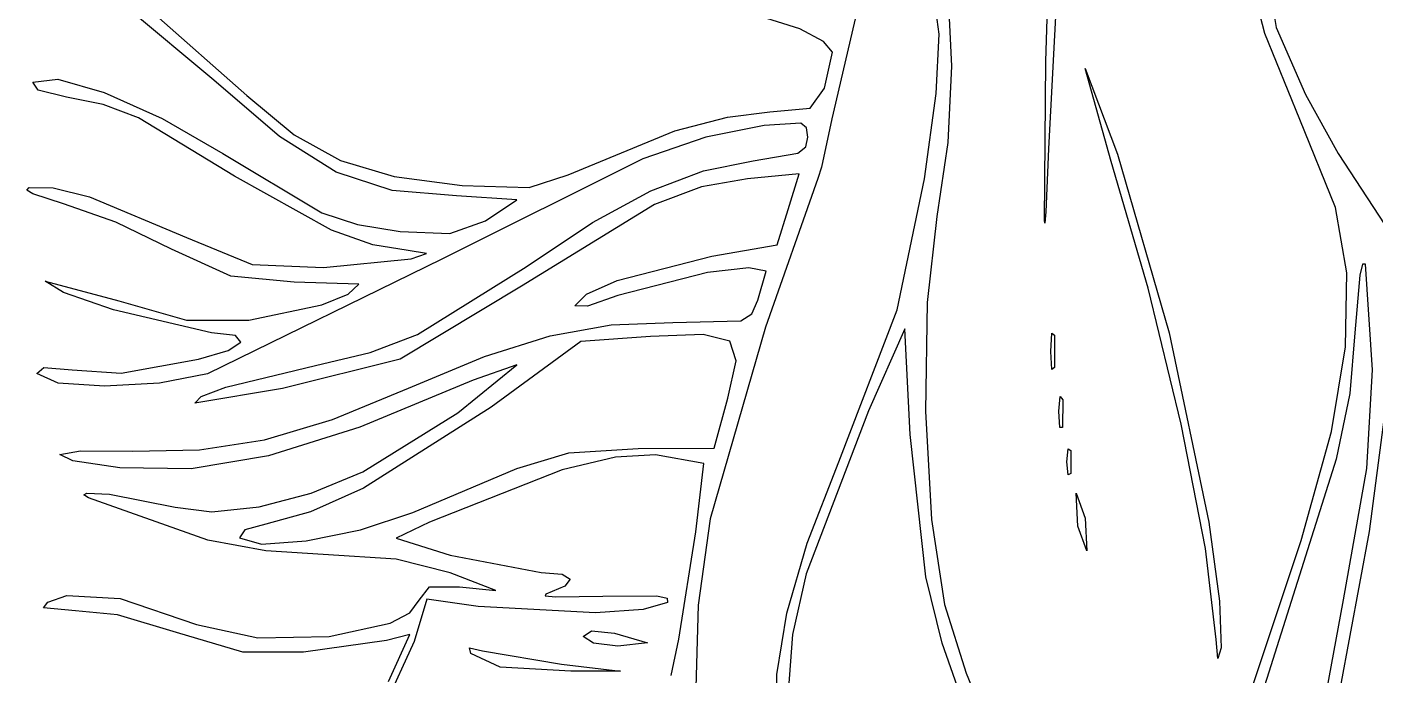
# Model space of a CAD drawing. Extents: x -2 to 143, y -75 to 57.
# Drawn here: x -1.42 to 30.67, y -54.31 to -38.89 of the extents above; entities that cross this region are included whole.
import ezdxf

# ---------------------------------------------------------------- set-up
doc = ezdxf.new("R2010")
doc.units = 0

msp = doc.modelspace()

# ---------------------------------------------------------------- linework, layer by layer
at = {"layer": 'Layer 1'}
for p, q in [((22.833074, -39.709685), (22.989183, -34.549315)), ((27.937795, -36.731938), (28.316363, -38.90948)), ((28.043908, -39.047395), (27.61774, -37.41021)), ((20.291643, -39.065603), (20.123511, -37.79501)), ((20.499603, -38.08902), (20.585915, -39.824044)), ((23.088733, -38.067205), (22.895044, -41.790155)), ((3.034116, -40.158487), (0.977752, -38.450663)), ((16.976171, -38.93564), (15.383624, -38.437527)), ((1.587166, -38.559972), (3.817806, -40.525172)), ((18.323582, -38.566906), (17.737332, -41.0783)), ((17.539259, -39.238762), (16.976171, -38.93564)), ((20.225663, -40.478572), (20.291643, -39.065603)), ((28.8736, -41.09711), (28.043908, -39.047395)), ((28.316363, -38.90948), (29.010752, -40.50069)), ((17.758374, -39.494057), (17.539259, -39.238762)), ((17.565376, -40.352443), (17.758374, -39.494057)), ((22.798933, -43.493896), (22.833074, -39.709685)), ((20.585915, -39.824044), (20.499902, -41.6456)), ((24.384237, -42.09235), (23.769177, -39.88339)), ((23.769177, -39.88339), (24.53999, -41.922047)), ((-1.274443, -40.208076), (-0.679834, -40.134966)), ((-1.152172, -40.39957), (-1.274443, -40.208076)), ((-0.47197, -40.561436), (-1.152172, -40.39957)), ((-0.679834, -40.134966), (0.420995, -40.449585)), ((4.591149, -41.501207), (3.034116, -40.158487)), ((17.226821, -40.824822), (17.565376, -40.352443)), ((0.399106, -40.741087), (-0.47197, -40.561436)), ((1.235215, -41.057927), (0.399106, -40.741087)), ((0.420995, -40.449585), (1.803503, -41.067604)), ((3.817806, -40.525172), (4.94022, -41.456612)), ((19.943458, -42.50379), (20.225663, -40.478572)), ((29.010752, -40.50069), (29.786286, -41.89963)), ((3.52059, -42.441256), (1.235215, -41.057927)), ((14.000198, -41.363143), (15.255491, -41.035661)), ((15.255491, -41.035661), (16.264476, -40.914192)), ((16.264476, -40.914192), (17.226821, -40.824822)), ((1.803503, -41.067604), (3.243147, -41.904696)), ((11.460146, -42.414582), (14.000198, -41.363143)), ((16.125761, -41.236654), (14.738951, -41.511908)), ((16.998756, -41.183246), (16.125761, -41.236654)), ((17.134945, -41.29286), (16.998756, -41.183246)), ((17.164711, -41.518823), (17.134945, -41.29286)), ((17.737332, -41.0783), (17.496503, -42.22803)), ((29.727925, -43.191345), (28.8736, -41.09711)), ((5.940449, -42.344474), (4.591149, -41.501207)), ((4.94022, -41.456612), (6.046617, -42.072407)), ((14.738951, -41.511908), (13.239617, -42.033302)), ((17.118492, -41.744748), (17.164711, -41.518823)), ((20.499902, -41.6456), (20.241564, -43.40004)), ((3.243147, -41.904696), (5.60067, -43.310953)), ((15.868111, -42.079687), (16.933411, -41.893451)), ((16.933411, -41.893451), (17.118492, -41.744748)), ((22.895044, -41.790155), (22.829666, -43.293053)), ((24.53999, -41.922047), (25.767147, -46.17013)), ((29.786286, -41.89963), (31.167397, -44.012095)), ((7.278952, -42.78218), (5.940449, -42.344474)), ((6.046617, -42.072407), (7.319336, -42.448584)), ((13.239617, -42.033302), (8.457301, -44.413594)), ((13.431034, -42.792371), (14.68622, -42.313477)), ((14.68622, -42.313477), (15.868111, -42.079687)), ((17.496503, -42.22803), (17.407753, -42.501776)), ((25.268279, -45.108732), (24.384237, -42.09235)), ((5.827364, -43.728101), (3.52059, -42.441256)), ((7.319336, -42.448584), (8.940716, -42.661172)), ((8.940716, -42.661172), (10.538448, -42.711782)), ((10.538448, -42.711782), (11.460146, -42.414582)), ((15.728951, -42.503418), (14.635991, -42.694366)), ((16.964791, -42.38724), (15.728951, -42.503418)), ((17.407753, -42.501776), (16.157479, -46.033141)), ((16.700465, -43.232136), (16.964791, -42.38724)), ((19.295128, -45.618885), (19.943458, -42.50379)), ((-1.416445, -42.773584), (-1.36782, -42.7153)), ((-1.277889, -42.86575), (-1.416445, -42.773584)), ((-1.36782, -42.7153), (-0.789854, -42.72295)), ((-0.546973, -43.1011), (-1.277889, -42.86575)), ((-0.789854, -42.72295), (0.069614, -42.936485)), ((0.069614, -42.936485), (2.37698, -43.90018)), ((8.803596, -42.908217), (7.278952, -42.78218)), ((10.238336, -43.002307), (8.803596, -42.908217)), ((12.043626, -43.543806), (13.431034, -42.792371)), ((14.635991, -42.694366), (13.515435, -43.117555)), ((0.698532, -43.538713), (-0.546973, -43.1011)), ((5.60067, -43.310953), (6.45005, -43.589516)), ((9.496227, -43.506253), (10.238336, -43.002307)), ((13.515435, -43.117555), (10.353941, -45.058878)), ((16.436138, -44.077033), (16.700465, -43.232136)), ((22.829666, -43.293053), (22.810099, -43.560602)), ((29.99194, -44.74399), (29.727925, -43.191345)), ((2.02567, -44.1753), (0.698532, -43.538713)), ((6.45005, -43.589516), (7.467797, -43.754946)), ((8.650717, -43.808364), (9.496227, -43.506253)), ((10.465071, -44.595217), (12.043626, -43.543806)), ((20.241564, -43.40004), (20.010724, -45.4474)), ((22.810099, -43.560602), (22.798933, -43.493896)), ((2.37698, -43.90018), (3.944355, -44.541727)), ((6.818962, -44.078907), (5.827364, -43.728101)), ((7.467797, -43.754946), (8.650717, -43.808364)), ((3.435815, -44.824122), (2.02567, -44.1753)), ((7.65214, -44.212956), (6.818962, -44.078907)), ((8.089349, -44.283081), (7.65214, -44.212956)), ((14.884158, -44.34258), (16.436138, -44.077033)), ((8.457301, -44.413594), (2.884031, -47.146504)), ((3.944355, -44.541727), (5.64226, -44.615093)), ((5.64226, -44.615093), (7.72642, -44.40823)), ((7.72642, -44.40823), (8.089349, -44.283081)), ((7.875862, -46.208841), (10.465071, -44.595217)), ((12.628467, -44.9219), (14.884158, -44.34258)), ((30.369015, -44.531934), (30.301714, -44.795481)), ((30.436203, -44.537381), (30.369015, -44.531934)), ((30.606428, -47.04608), (30.436203, -44.537381)), ((4.944657, -44.959472), (3.435815, -44.824122)), ((14.778033, -44.730014), (12.647458, -45.278999)), ((15.761523, -44.618668), (14.778033, -44.730014)), ((16.175228, -44.700569), (15.761523, -44.618668)), ((15.98049, -45.394295), (16.175228, -44.700569)), ((29.962713, -46.498068), (29.99194, -44.74399)), ((30.301714, -44.795481), (30.18625, -46.170156)), ((-0.544575, -45.20818), (-0.981673, -44.935569)), ((-0.981673, -44.935569), (0.770317, -45.408407)), ((0.641804, -45.623649), (-0.544575, -45.20818)), ((6.478347, -45.014622), (4.944657, -44.959472)), ((6.231303, -45.247526), (6.478347, -45.014622)), ((10.353941, -45.058878), (7.467811, -46.794648)), ((11.898544, -45.247428), (12.628467, -44.9219)), ((26.053709, -48.342417), (25.268279, -45.108732)), ((0.770317, -45.408407), (2.38315, -45.863064)), ((3.862137, -45.864643), (5.601545, -45.503018)), ((5.601545, -45.503018), (6.231303, -45.247526)), ((11.623618, -45.5279), (11.898544, -45.247428)), ((11.924372, -45.536332), (11.623618, -45.5279)), ((12.647458, -45.278999), (11.924372, -45.536332)), ((15.836466, -45.717476), (15.98049, -45.394295)), ((20.010724, -45.4474), (19.970299, -48.031839)), ((2.975907, -46.169979), (0.641804, -45.623649)), ((2.38315, -45.863064), (3.862137, -45.864643)), ((15.571127, -45.881659), (15.836466, -45.717476)), ((17.902498, -49.23594), (19.295128, -45.618885)), ((3.549854, -46.23226), (2.975907, -46.169979)), ((11.032805, -46.235971), (12.483545, -45.977981)), ((12.483545, -45.977981), (13.95206, -45.92121)), ((13.95206, -45.92121), (15.571127, -45.881659)), ((16.157479, -46.033141), (14.846363, -50.593946)), ((19.476521, -46.07588), (18.613012, -48.0264)), ((19.600158, -48.58665), (19.476521, -46.07588)), ((22.949553, -46.60808), (22.976139, -46.179325)), ((22.976139, -46.179325), (23.040053, -46.224836)), ((25.767147, -46.17013), (26.707787, -50.668325)), ((30.18625, -46.170156), (30.066617, -47.608786)), ((3.373559, -46.591373), (3.674816, -46.388183)), ((3.674816, -46.388183), (3.549854, -46.23226)), ((6.751942, -46.634926), (7.875862, -46.208841)), ((9.470105, -46.727445), (11.032805, -46.235971)), ((11.76259, -46.372371), (9.63087, -47.932161)), ((13.4247, -46.258), (11.76259, -46.372371)), ((14.679229, -46.210439), (13.4247, -46.258)), ((15.310831, -46.36411), (14.679229, -46.210439)), ((15.459928, -46.830548), (15.310831, -46.36411)), ((23.040053, -46.224836), (23.040053, -46.991325)), ((29.626577, -48.510766), (29.962713, -46.498068)), ((0.822355, -47.123869), (2.668851, -46.795451)), ((2.668851, -46.795451), (3.373559, -46.591373)), ((7.467811, -46.794648), (4.664404, -47.495126)), ((5.449351, -46.944157), (6.751942, -46.634926)), ((7.66571, -47.48467), (9.470105, -46.727445)), ((15.266945, -47.721283), (15.459928, -46.830548)), ((22.976135, -47.036833), (22.949553, -46.60808)), ((22.949553, -46.60808), (22.949553, -46.60808)), ((-1.180639, -47.134354), (-1.015103, -46.989293)), ((-0.670259, -47.361617), (-1.180639, -47.134354)), ((-1.015103, -46.989293), (-0.343949, -47.046814)), ((-0.343949, -47.046814), (0.822355, -47.123869)), ((2.884031, -47.146504), (1.739888, -47.36882)), ((3.313828, -47.459869), (5.449351, -46.944157)), ((8.840429, -48.067251), (10.238324, -46.93147)), ((10.238324, -46.93147), (9.199374, -47.29504)), ((23.040053, -46.991325), (22.976135, -47.036833)), ((30.472277, -49.395325), (30.606428, -47.04608)), ((0.429187, -47.440149), (-0.670259, -47.361617)), ((1.739888, -47.36882), (0.429187, -47.440149)), ((2.725962, -47.682914), (3.313828, -47.459869)), ((9.199374, -47.29504), (6.504284, -48.408203)), ((4.664404, -47.495126), (2.581821, -47.843908)), ((2.581821, -47.843908), (2.725962, -47.682914)), ((5.854192, -48.232793), (7.66571, -47.48467)), ((14.93686, -48.907543), (15.266945, -47.721283)), ((23.140117, -48.03156), (23.172083, -47.681362)), ((23.172083, -47.681362), (23.238677, -47.761981)), ((23.238677, -47.761981), (23.231377, -48.418972)), ((30.066617, -47.608786), (29.742769, -49.175322)), ((6.574574, -49.47216), (8.840429, -48.067251)), ((9.63087, -47.932161), (6.595234, -49.86082)), ((18.613012, -48.0264), (17.124306, -51.895865)), ((19.970299, -48.031839), (20.109805, -50.607374)), ((23.140147, -48.03156), (23.140117, -48.03156)), ((23.163922, -48.416369), (23.140147, -48.03156)), ((30.89251, -48.108354), (30.53079, -50.892837)), ((4.234505, -48.713501), (5.854192, -48.232793)), ((6.504284, -48.408203), (4.330867, -49.095817)), ((23.231377, -48.418972), (23.163922, -48.416369)), ((26.630471, -51.293694), (26.053709, -48.342417)), ((2.690358, -48.953275), (4.234505, -48.713501)), ((19.977894, -51.970601), (19.600158, -48.58665)), ((28.90985, -51.104446), (29.626577, -48.510766)), ((-0.630646, -49.063975), (-0.141832, -48.971122)), ((-0.328497, -49.214766), (-0.630646, -49.063975)), ((-0.141832, -48.971122), (1.10546, -48.9786)), ((1.10546, -48.9786), (2.690358, -48.953275)), ((10.23835, -49.39385), (11.481997, -49.023551)), ((11.481997, -49.023551), (13.13182, -48.915443)), ((13.545819, -49.067072), (12.588713, -49.126215)), ((13.13182, -48.915443), (14.93686, -48.907543)), ((14.692429, -49.27458), (13.545819, -49.067072)), ((23.330679, -49.23604), (23.360001, -48.92979)), ((23.360001, -48.92979), (23.430499, -48.962297)), ((23.430499, -48.962297), (23.430499, -49.50979)), ((0.797101, -49.3811), (-0.328497, -49.214766)), ((2.491135, -49.404558), (0.797101, -49.3811)), ((4.330867, -49.095817), (2.491135, -49.404558)), ((7.76465, -50.443), (10.23835, -49.39385)), ((12.588713, -49.126215), (11.318443, -49.429641)), ((14.504833, -50.89905), (14.692429, -49.27458)), ((17.154888, -51.170886), (17.902498, -49.23594)), ((23.360001, -49.542306), (23.330679, -49.23604)), ((23.330679, -49.23604), (23.330679, -49.23604)), ((29.742769, -49.175322), (27.78338, -55.367966)), ((29.914118, -52.521), (30.472277, -49.395325)), ((5.347823, -49.980157), (6.574574, -49.47216)), ((11.318443, -49.429641), (8.160489, -50.673282)), ((23.430499, -49.50979), (23.360001, -49.542306)), ((-0.060466, -50.019913), (0.011953, -49.981741)), ((0.046694, -50.0957), (-0.060466, -50.019913)), ((0.011953, -49.981741), (0.545309, -50.002146)), ((0.545309, -50.002146), (2.114564, -50.31726)), ((4.108118, -50.306917), (5.347823, -49.980157)), ((6.595234, -49.86082), (5.330334, -50.428085)), ((23.596277, -50.76902), (23.551337, -49.97927)), ((23.551337, -49.97927), (23.76944, -50.5774)), ((2.890108, -51.098221), (0.046694, -50.0957)), ((2.114564, -50.31726), (2.986638, -50.427575)), ((2.986638, -50.427575), (4.108118, -50.306917)), ((5.330334, -50.428085), (4.26492, -50.714631)), ((6.524963, -50.850323), (7.764656, -50.443031)), ((8.160489, -50.673282), (7.368906, -51.049532)), ((7.764656, -50.443031), (7.76465, -50.443)), ((14.846363, -50.593946), (14.556311, -52.64182)), ((20.109805, -50.607374), (20.418758, -52.62802)), ((23.76944, -50.5774), (23.811574, -51.352324)), ((26.707787, -50.668325), (26.968833, -52.549558)), ((3.765121, -50.856461), (3.640896, -51.045421)), ((4.26492, -50.714631), (3.765121, -50.856461)), ((5.225483, -51.115551), (6.524963, -50.850323)), ((14.095312, -53.45224), (14.504833, -50.89905)), ((23.596281, -50.76902), (23.596277, -50.76902)), ((23.811574, -51.352324), (23.596281, -50.76902)), ((30.53079, -50.892837), (29.834776, -54.60145)), ((4.267029, -51.349806), (2.890108, -51.098221)), ((3.640896, -51.045421), (4.16465, -51.195116)), ((4.16465, -51.195116), (5.225483, -51.115551)), ((7.368906, -51.049532), (8.655226, -51.456172)), ((16.670268, -52.831737), (17.154888, -51.170886)), ((26.888507, -53.46285), (26.630471, -51.293694)), ((27.73885, -54.60147), (28.90985, -51.104446)), ((5.631964, -51.43925), (4.267029, -51.349806)), ((7.368742, -51.547909), (5.631964, -51.43925)), ((8.655164, -51.87328), (7.368742, -51.547909)), ((8.655226, -51.456172), (10.822186, -51.863662)), ((9.743594, -52.29394), (8.655164, -51.87328)), ((10.822186, -51.863662), (11.322161, -51.909444)), ((11.322161, -51.909444), (11.510552, -52.028343)), ((17.124306, -51.895865), (16.806455, -53.344134)), ((20.365794, -53.548905), (19.977894, -51.970601)), ((7.920756, -52.52153), (8.162737, -52.2116)), ((8.162737, -52.2116), (8.87988, -52.20584)), ((8.87988, -52.20584), (9.743594, -52.29394)), ((11.381972, -52.194667), (10.931029, -52.382722)), ((11.510552, -52.028343), (11.381972, -52.194667)), ((-1.020322, -52.70994), (-0.917314, -52.572304)), ((-0.917314, -52.572304), (-0.464594, -52.41534)), ((-0.464594, -52.41534), (0.797971, -52.4866)), ((0.797971, -52.4866), (2.619346, -53.1038)), ((7.698098, -52.822629), (7.920756, -52.52153)), ((8.103809, -52.505042), (7.795793, -53.505412)), ((9.319519, -52.677522), (8.103809, -52.505042)), ((10.931029, -52.382722), (10.915471, -52.42418)), ((10.915471, -52.42418), (11.165693, -52.446335)), ((11.165693, -52.446335), (12.285679, -52.426922)), ((12.285679, -52.426922), (13.57768, -52.421497)), ((13.824369, -52.582722), (13.251342, -52.749895)), ((13.57768, -52.421497), (13.822248, -52.480331)), ((13.822248, -52.480331), (13.824369, -52.582722)), ((26.968833, -52.549558), (27.002957, -53.65608)), ((28.719773, -58.972139), (29.914118, -52.521)), ((-0.260723, -52.77846), (-1.020322, -52.70994)), ((0.739384, -52.873675), (-0.260723, -52.77846)), ((2.138627, -53.29247), (0.739384, -52.873675)), ((7.225076, -53.072185), (7.698098, -52.822629)), ((12.111405, -52.825591), (9.319519, -52.677522)), ((13.251342, -52.749895), (12.111405, -52.825591)), ((14.556311, -52.64182), (14.49772, -54.884092)), ((16.430695, -54.29592), (16.670268, -52.831737)), ((20.418758, -52.62802), (20.936844, -54.265012)), ((2.619346, -53.1038), (4.075796, -53.418079)), ((5.777231, -53.389287), (7.225076, -53.072185)), ((11.82157, -53.38757), (12.016441, -53.257756)), ((12.016441, -53.257756), (12.563679, -53.30717)), ((3.719436, -53.75827), (2.138627, -53.29247)), ((4.075796, -53.418079), (5.777231, -53.389287)), ((7.138117, -53.48595), (5.167127, -53.76105)), ((7.795793, -53.505412), (6.884126, -55.495582)), ((7.698966, -53.33871), (7.138117, -53.48595)), ((7.186877, -54.45702), (7.698966, -53.33871)), ((11.821573, -53.38762), (11.82157, -53.38757)), ((12.063789, -53.549296), (11.821573, -53.38762)), ((12.646139, -53.61654), (12.063789, -53.549296)), ((12.563679, -53.30717), (13.35459, -53.538906)), ((13.35459, -53.538906), (12.646139, -53.61654)), ((13.912366, -54.320195), (14.095312, -53.45224)), ((16.806455, -53.344134), (16.703592, -54.71086)), ((20.933303, -55.168519), (20.365794, -53.548905)), ((26.888506, -53.46289), (26.888507, -53.46285)), ((26.928234, -53.908565), (26.888506, -53.46289)), ((5.167127, -53.76105), (3.719436, -53.75827)), ((9.149975, -53.79233), (9.116613, -53.661234)), ((9.116613, -53.661234), (9.427348, -53.72663)), ((9.84261, -54.11562), (9.149975, -53.79233)), ((9.427348, -53.72663), (11.307358, -54.05001)), ((27.002957, -53.65608), (26.928234, -53.908565)), ((9.842618, -54.11558), (9.84261, -54.11562)), ((11.524728, -54.21388), (9.842618, -54.11558)), ((11.307358, -54.05001), (12.712098, -54.21397)), ((12.712098, -54.21397), (11.524728, -54.21388)), ((16.418228, -55.64086), (16.430695, -54.29592)), ((20.936844, -54.265012), (21.721966, -56.181353))]:
    msp.add_line(p, q, dxfattribs=at)

doc.saveas('drawing.dxf')
